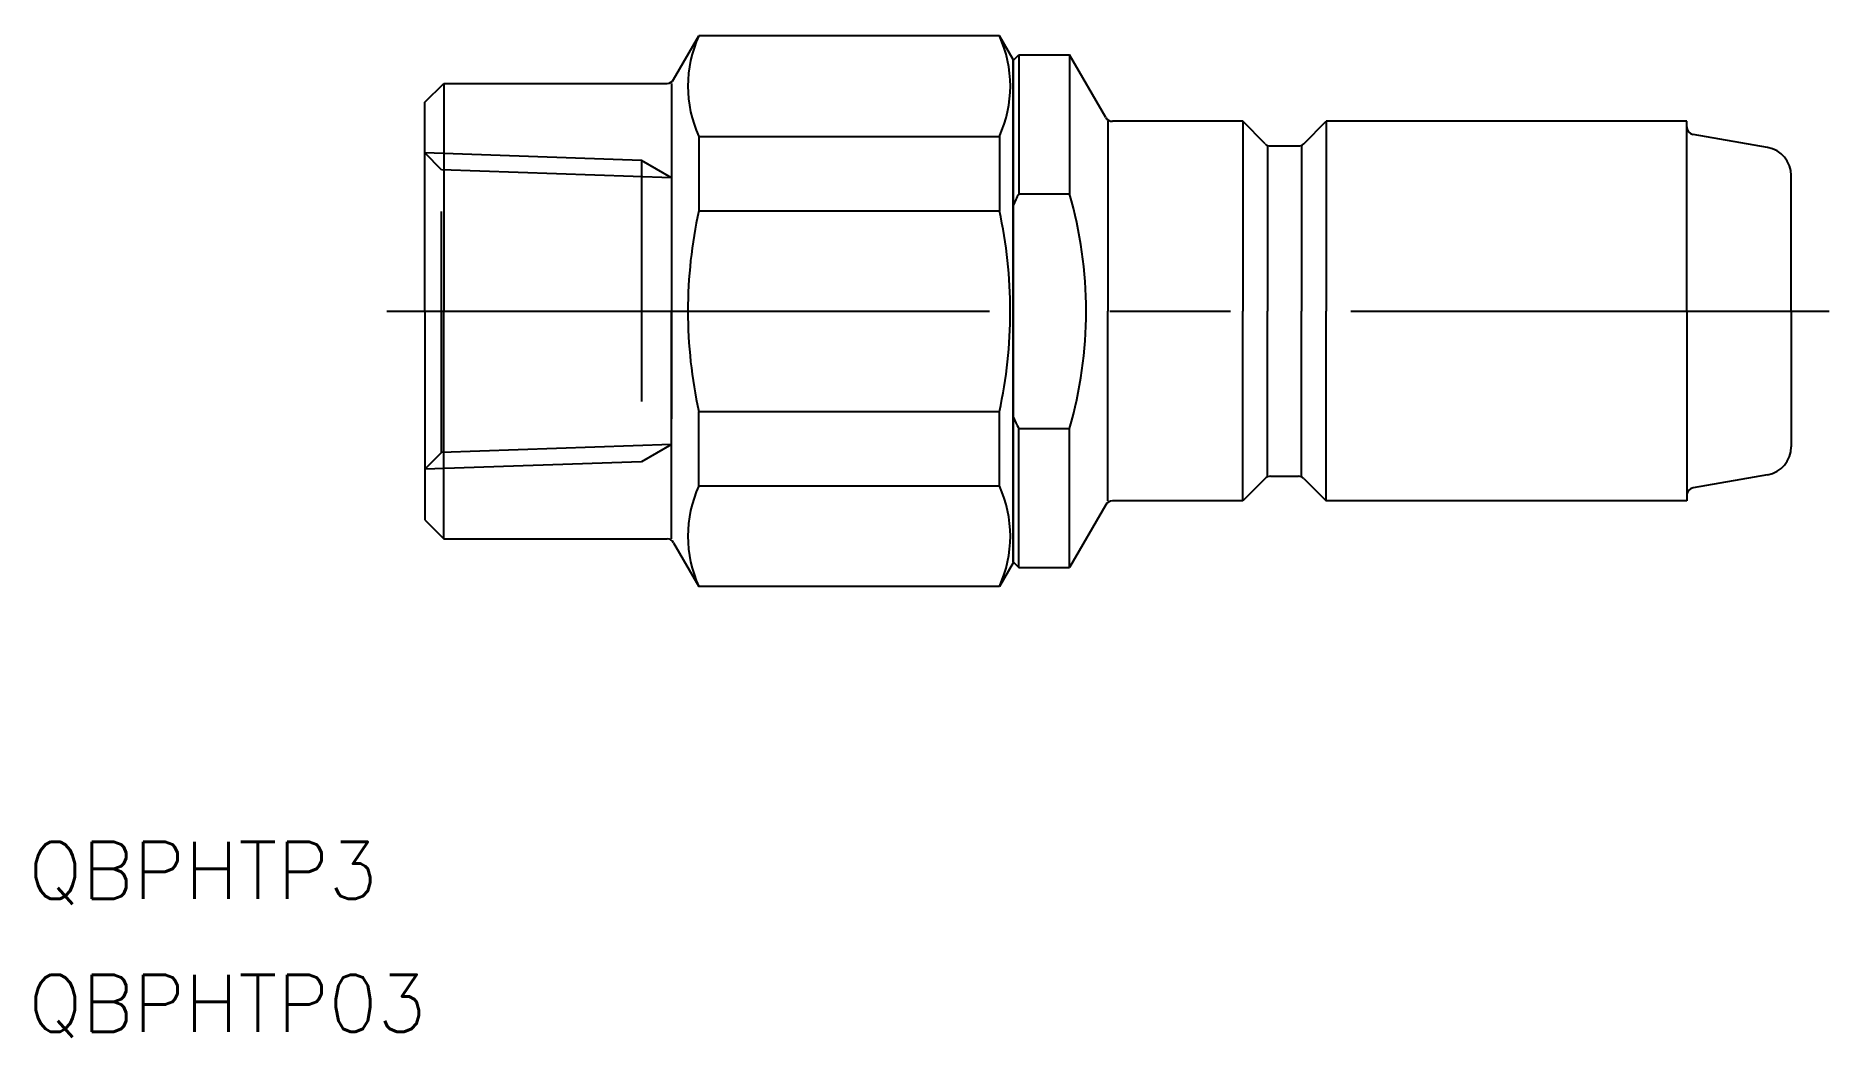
# Model space of a CAD drawing. Extents: x -20.5 to 74, y -38.2 to 14.5.
import ezdxf

# ---------------------------------------------------------------- set-up
doc = ezdxf.new("R2010")
doc.units = 0
doc.linetypes.add('CENTER', pattern=[50.8, 31.75, -6.35, 6.35, -6.35])
doc.linetypes.add('DASHED', pattern=[19.05, 12.7, -6.35])
doc.layers.get('0').update_dxf_attribs({"linetype": 'CONTINUOUS'})
doc.layers.add('CENTER', color=1, linetype='CENTER')
doc.styles.get("Standard").update_dxf_attribs({"font": 'txt.shx', "height": 3, "bigfont": 'bigfont.shx'})

msp = doc.modelspace()

# ---------------------------------------------------------------- linework, layer by layer
at = {"color": 7, "linetype": 'CONTINUOUS'}
for p, q in [((13.115, 12.2), (14.443, 14.5)), ((30.278, 14.5), (14.443, 14.5)), ((31, 13.25), (30.278, 14.5)), ((31, 13.2), (31.3, 13.5)), ((31, 0), (31, 13.25)), ((31.3, 13.5), (31.3, 6.185)), ((31.3, 13.5), (33.979, 13.5)), ((33.979, 13.5), (33.979, 6.185)), ((35.885, 10.2), (33.979, 13.5)), ((31, 13.2), (31, 0)), ((0, 11), (1, 12)), ((1, 12), (12.769, 12)), ((1, 12), (1, 0)), ((13, 12), (13, 0)), ((0, 0), (0, 11)), ((36, 10), (36, 0)), ((43.1, 10), (36.231, 10)), ((43.1, 10), (43.1, 0)), ((44.283, 8.817), (43.1, 10)), ((46.317, 8.817), (47.5, 10)), ((66.5, 10), (47.5, 10)), ((47.5, 10), (47.5, 0)), ((66.5, 0), (66.5, 10)), ((14.443, 9.208), (30.278, 9.208)), ((14.443, 9.208), (14.443, 5.292)), ((30.278, 9.208), (30.278, 5.292)), ((44.4, 8.7), (44.4, 0)), ((44.566, 8.7), (46.034, 8.7)), ((46.2, 8.7), (46.2, 0)), ((70.76, 8.619), (66.831, 9.312)), ((72, 0), (72, 7.141)), ((31.3, 6.185), (33.979, 6.185)), ((14.443, 5.292), (30.278, 5.292)), ((0, 0), (0, -11)), ((1, -12), (1, 0)), ((13, -12), (13, 0)), ((31, -13.2), (31, 0)), ((31, 0), (31, -13.25)), ((36, -10), (36, 0)), ((43.1, -10), (43.1, 0)), ((44.4, -8.7), (44.4, 0)), ((46.2, -8.7), (46.2, 0)), ((47.5, -10), (47.5, 0)), ((66.5, 0), (66.5, -10)), ((72, 0), (72, -7.141)), ((14.443, -5.292), (30.278, -5.292)), ((14.443, -9.208), (14.443, -5.292)), ((30.278, -9.208), (30.278, -5.292)), ((31.3, -13.5), (31.3, -6.185)), ((31.3, -6.185), (33.979, -6.185)), ((33.979, -13.5), (33.979, -6.185)), ((14.443, -9.208), (30.278, -9.208)), ((44.283, -8.817), (43.1, -10)), ((44.566, -8.7), (46.034, -8.7)), ((46.317, -8.817), (47.5, -10)), ((70.76, -8.619), (66.831, -9.312)), ((35.885, -10.2), (33.979, -13.5)), ((43.1, -10), (36.231, -10)), ((66.5, -10), (47.5, -10)), ((0, -11), (1, -12)), ((1, -12), (12.769, -12)), ((13.115, -12.2), (14.443, -14.5)), ((31, -13.2), (31.3, -13.5)), ((31, -13.25), (30.278, -14.5)), ((31.3, -13.5), (33.979, -13.5)), ((30.278, -14.5), (14.443, -14.5))]:
    msp.add_line(p, q, dxfattribs=at)
at = {"color": 3, "linetype": 'DASHED'}
for p, q in [((11.422, 7.932), (0, 8.331)), ((0.887, 7.444), (0, 8.331)), ((11.422, 7.932), (11.422, -7.932)), ((13, 7.021), (11.422, 7.932)), ((0.887, -7.444), (0.887, 7.444)), ((13, 7.021), (0.887, 7.444)), ((13, 7.021), (13, -7.021)), ((0.887, -7.444), (0, -8.331)), ((13, -7.021), (0.887, -7.444)), ((13, -7.021), (11.422, -7.932)), ((11.422, -7.932), (0, -8.331))]:
    msp.add_line(p, q, dxfattribs=at)
at = {"color": 7, "linetype": 'CONTINUOUS'}
for centre, radius, start, end in [((20.217, 11.854), 6.351, 155.38002, 204.61998), ((24.505, 11.854), 6.351, 335.38002, 24.61998), ((12.769, 12.4), 0.4, 270, 330), ((36.231, 10.4), 0.4, 210, 270), ((66.9, 9.705), 0.4, 180, 260), ((44.566, 9.1), 0.4, 225, 270), ((46.034, 9.1), 0.4, 270, 315), ((70.5, 7.141), 1.5, 0, 80), ((43.3, 0), 13.5, 152.73396, 155.65935), ((12.329, 0), 22.517, 0, 15.94237), ((38.403, 0), 24.537, 167.5463, 180), ((6.318, 0), 24.537, 0, 12.4537), ((38.403, 0), 24.537, 180, 192.4537), ((6.318, 0), 24.537, 347.5463, 360), ((12.329, 0), 22.517, 344.05763, 360), ((43.3, 0), 13.5, 204.34065, 207.26604), ((70.5, -7.141), 1.5, 280, 0), ((20.217, -11.854), 6.351, 155.38002, 204.61998), ((24.505, -11.854), 6.351, 335.38002, 24.61998), ((44.566, -9.1), 0.4, 90, 135), ((46.034, -9.1), 0.4, 45, 90), ((66.9, -9.705), 0.4, 100, 180), ((36.231, -10.4), 0.4, 90, 150), ((12.769, -12.4), 0.4, 30, 90)]:
    msp.add_arc(centre, radius, start, end, dxfattribs=at)
at = {"layer": 'CENTER', "color": 1, "linetype": 'CENTER'}
msp.add_line((-2, 0), (74, 0), dxfattribs=at)

# ---------------------------------------------------------------- texts
at = {"color": 7, "linetype": 'CONTINUOUS'}
for s, p in [('QBPHTP3', (-20.877, -30.956)), ('QBPHTP03', (-20.877, -37.956))]:
    msp.add_text(s, height=3, dxfattribs=at).set_placement(p)

doc.saveas('drawing.dxf')
